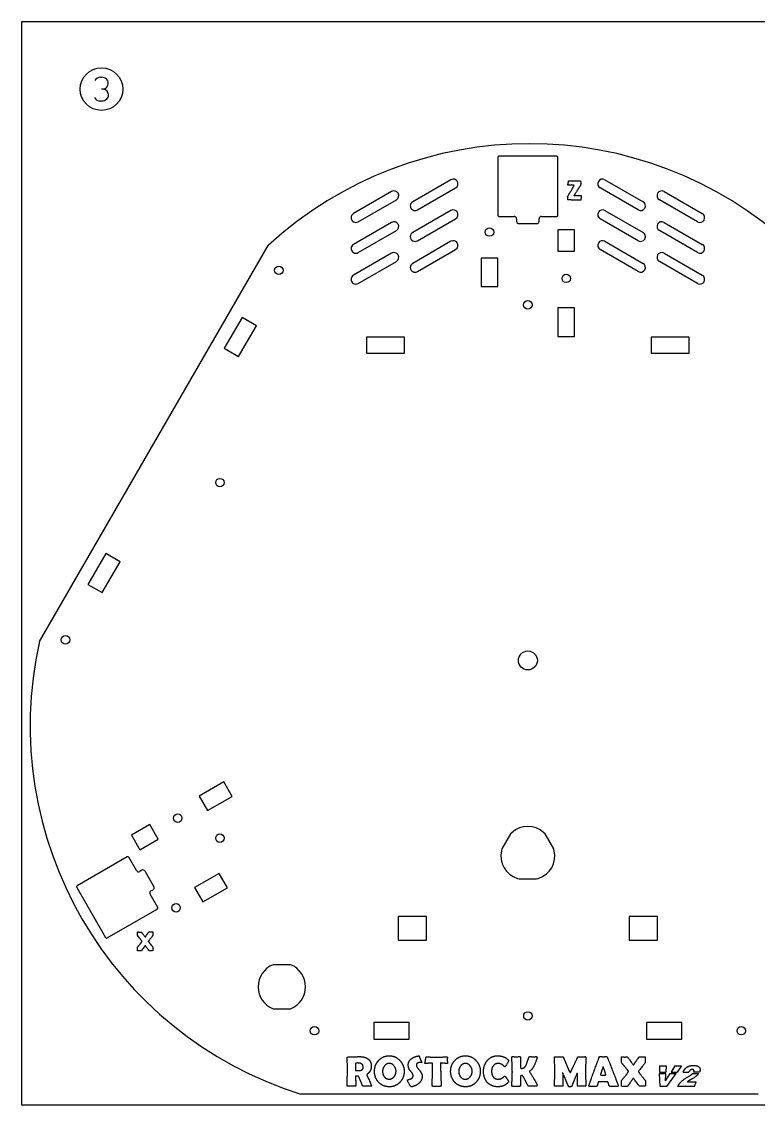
# Model space of a CAD drawing. Header units: inches. Extents: x 87 to 900, y 610 to 1067.
# Drawn here: x 86.9 to 397.6, y 610.1 to 1067.3 of the extents above; entities that cross this region are included whole.
import ezdxf

# ---------------------------------------------------------------- set-up
doc = ezdxf.new("R2010")
doc.units = ezdxf.units.IN
doc.header["$MEASUREMENT"] = 0
doc.linetypes.add('Continuous2', pattern=[0])
doc.layers.add('68351 TABLE', color=1, linetype='Continuous')

msp = doc.modelspace()

# ---------------------------------------------------------------- linework, layer by layer
at = {"color": 3, "linetype": 'Continuous2', "lineweight": -3, "true_color": 0x00ff00}
for p, q in [((140.66, 683.25), (142.01, 683.25)), ((142.19, 683.14), (142.19, 681.72)), ((224.15, 630.09), (224.14, 630.23)), ((311.64, 630.22), (311.64, 630.39)), ((315.47, 630.2), (317.91, 624.53)), ((347.51, 630.57), (349.63, 630.57)), ((349.9, 630.4), (349.9, 628.18)), ((355.9, 626.74), (358.72, 626.74)), ((355.9, 626.74), (355.99, 624.11)), ((358.72, 626.74), (358.64, 624.11)), ((362.47, 626.74), (360.83, 624.11)), ((362.47, 626.74), (365.28, 626.74)), ((365.28, 626.74), (363.43, 624.11)), ((355.99, 624.11), (358.64, 624.11)), ((356.01, 623.46), (358.62, 623.46)), ((356.19, 617.99), (356.01, 623.46)), ((358.53, 620.42), (360.42, 623.46)), ((358.53, 620.42), (358.62, 623.46)), ((359.09, 617.99), (362.96, 623.46)), ((360.42, 623.46), (362.96, 623.46)), ((360.83, 624.11), (363.43, 624.11)), ((365.87, 624.11), (368.28, 624.11)), ((369.92, 623.46), (372.47, 623.46)), ((372.84, 624.11), (370.41, 624.11)), ((314.93, 618.07), (311.88, 618.07)), ((324.6, 618.07), (321.53, 618.07)), ((359.09, 617.99), (356.19, 617.99)), ((370.77, 617.99), (363.67, 617.99)), ((367.77, 620.02), (371.45, 620.02)), ((370.77, 617.99), (371.45, 620.02))]:
    msp.add_line(p, q, dxfattribs=at)
for points in [[(317.19, 993.54), (317.19, 993.55), (319.9, 998), (319.9, 998.15)], [(317.31, 998.35), (317.31, 998.53), (317.56, 999.73), (317.56, 999.99)], [(317.43, 998.23), (317.31, 998.23), (317.31, 998.35)], [(319.76, 998.23), (319.39, 998.23), (317.82, 998.23), (317.43, 998.23)], [(317.56, 999.99), (317.56, 1000.09), (317.7, 1000.09)], [(317.7, 1000.09), (318.47, 1000.09), (321.7, 1000.04), (322.47, 1000.04)], [(319.9, 998.15), (319.9, 998.23), (319.76, 998.23)], [(322.66, 998.3), (322.31, 997.78), (321.2, 995.96)], [(322.47, 1000.04), (322.59, 1000.04), (322.66, 999.87)], [(322.66, 999.87), (322.77, 999.45), (322.77, 998.6)], [(322.77, 998.6), (322.77, 998.49), (322.66, 998.3)], [(317.22, 993.21), (317.19, 993.51), (317.19, 993.54)], [(317.31, 992.17), (317.27, 992.53), (317.22, 993.21)], [(317.56, 992.04), (317.33, 992.04), (317.31, 992.17)], [(321.2, 995.96), (319.9, 993.89), (319.9, 993.78)], [(319.9, 993.78), (319.9, 993.86), (320.01, 993.86)], [(320.01, 993.86), (321.12, 993.86), (321.73, 993.88)], [(321.73, 993.88), (321.85, 993.89), (322.29, 993.92)], [(322.29, 993.92), (322.6, 993.98), (322.8, 993.98)], [(322.89, 993.86), (322.89, 992.93), (322.77, 992.05)], [(322.8, 993.98), (322.89, 993.98), (322.89, 993.86)], [(320.5, 991.98), (320.01, 991.98), (318.05, 992.04), (317.56, 992.04)], [(322.59, 991.92), (322.23, 991.92), (320.86, 991.98), (320.5, 991.98)], [(322.77, 992.05), (322.71, 991.92), (322.59, 991.92)], [(135.76, 683.08), (135.76, 683.19), (135.97, 683.19)], [(135.83, 682.41), (135.83, 682.53), (135.76, 682.96), (135.76, 683.08)], [(135.82, 682.16), (135.83, 682.36), (135.83, 682.41)], [(135.82, 681.82), (135.82, 681.94), (135.82, 682.16)], [(135.86, 681.58), (135.83, 681.67), (135.82, 681.82)], [(136.85, 680.37), (136.35, 680.97), (135.86, 681.58)], [(135.97, 683.19), (136.1, 683.19), (136.59, 683.17), (136.71, 683.17)], [(136.71, 683.17), (136.82, 683.17), (137.27, 683.18), (137.34, 683.18)], [(137.34, 683.18), (137.44, 683.18), (138.98, 681.02), (139, 681.02)], [(139, 681.02), (139.12, 681.1), (139.85, 682.19)], [(139.85, 682.19), (140.55, 683.25), (140.66, 683.25)], [(142.19, 681.72), (142.19, 681.58), (140.36, 679.31), (140.36, 679.26)], [(142.01, 683.25), (142.19, 683.25), (142.19, 683.14)], [(135.76, 676), (135.76, 676.72), (135.86, 676.84)], [(135.86, 676.84), (135.86, 676.84), (136.84, 678.08)], [(136.84, 678.08), (137.66, 679.08), (137.66, 679.25)], [(137.66, 679.25), (137.66, 679.39), (136.85, 680.37)], [(139.02, 677.46), (138.89, 677.35), (138.17, 676.27)], [(140.68, 675.3), (140.58, 675.3), (139.04, 677.45), (139.02, 677.46)], [(140.36, 679.26), (140.36, 679.16), (141.19, 678.1)], [(141.19, 678.1), (142.16, 676.89), (142.19, 676.85)], [(142.19, 676.85), (142.28, 676.73), (142.28, 676.02)], [(136.94, 675.19), (135.82, 675.19), (135.82, 675.43), (135.76, 675.89), (135.76, 676)], [(137.38, 675.25), (137.29, 675.19), (136.94, 675.19)], [(138.17, 676.27), (137.46, 675.27), (137.38, 675.25)], [(141.64, 675.28), (141.45, 675.28), (141.22, 675.28), (140.8, 675.3), (140.68, 675.3)], [(141.87, 675.28), (141.8, 675.28), (141.64, 675.28)], [(142.25, 675.4), (142.17, 675.28), (141.87, 675.28)], [(142.28, 676.02), (142.28, 675.5), (142.25, 675.4)], [(237.46, 628.97), (239.22, 630.95), (241.98, 630.95)], [(241.98, 630.95), (244.65, 630.95), (246.42, 628.97)], [(254.23, 630.88), (254.35, 630.95), (254.39, 630.95)], [(254.39, 630.95), (254.53, 630.95), (254.58, 630.68)], [(269.58, 628.97), (271.34, 630.95), (274.1, 630.95)], [(274.1, 630.95), (276.77, 630.95), (278.54, 628.97)], [(283.3, 628.94), (285, 630.95), (287.64, 630.95)], [(287.64, 630.95), (290.49, 630.95), (292.14, 629.15)], [(224.14, 630.23), (224.14, 630.4), (224.7, 630.47), (227.05, 630.57)], [(224.32, 624.23), (224.32, 627.99), (224.15, 630.09)], [(227.05, 630.57), (228.7, 630.59), (229.66, 630.59)], [(227.76, 627.63), (227.66, 627.37), (227.66, 625.95)], [(228.58, 627.92), (227.79, 627.92), (227.76, 627.63)], [(230.25, 627.59), (229.71, 627.92), (228.58, 627.92)], [(229.66, 630.59), (231.62, 630.59), (232.91, 629.67)], [(230.95, 626.12), (230.95, 627.19), (230.25, 627.59)], [(234.36, 626.7), (234.36, 625.47), (233.63, 623.94), (232.66, 623.21)], [(232.91, 629.67), (234.36, 628.68), (234.36, 626.7)], [(235.73, 624.37), (235.73, 627.09), (237.46, 628.97)], [(239.93, 626.66), (239.14, 625.68), (239.14, 624.37)], [(241.98, 627.73), (240.73, 627.73), (239.93, 626.66)], [(243.98, 626.68), (243.19, 627.73), (241.98, 627.73)], [(244.82, 624.38), (244.82, 625.73), (243.98, 626.68)], [(246.42, 628.97), (248.23, 627.08), (248.23, 624.37)], [(249.97, 627.09), (249.97, 628.72), (251.36, 629.74)], [(250.45, 625.12), (249.97, 626.04), (249.97, 627.09)], [(251.36, 629.74), (252.52, 630.64), (254.23, 630.88)], [(253.87, 627.83), (253.38, 627.57), (253.38, 627.01)], [(253.38, 627.01), (253.38, 626.47), (253.99, 625.7)], [(254.97, 628.14), (254.37, 628.14), (253.87, 627.83)], [(254.58, 630.68), (254.79, 630.05), (255.57, 628.33)], [(255.48, 628.11), (255.37, 628.11), (255.1, 628.14), (254.97, 628.14)], [(255.65, 628.21), (255.65, 628.11), (255.48, 628.11)], [(255.57, 628.33), (255.65, 628.3), (255.65, 628.21)], [(257.01, 627.78), (257.01, 627.92), (257.1, 628.4)], [(257.12, 627.73), (257.01, 627.73), (257.01, 627.78)], [(257.1, 628.4), (257.27, 628.98), (257.28, 629.13)], [(260.23, 627.92), (258.26, 627.73), (257.12, 627.73)], [(257.28, 629.13), (257.3, 629.51), (257.39, 629.9)], [(257.39, 629.9), (257.43, 630.57), (257.6, 630.57)], [(257.6, 630.57), (257.61, 630.57), (257.68, 630.57)], [(257.68, 630.57), (259.16, 630.38), (262.02, 630.38)], [(260.23, 624.74), (260.23, 625.46), (260.23, 627.92)], [(262.02, 630.38), (262.81, 630.38), (265.03, 630.46)], [(266.34, 627.73), (265.99, 627.73), (263.64, 627.92)], [(263.64, 627.92), (263.64, 625.57), (263.64, 624.72)], [(265.03, 630.46), (266.19, 630.57), (266.19, 630.57)], [(266.19, 630.57), (266.38, 630.57), (266.41, 630.48), (266.48, 630.38)], [(266.54, 627.84), (266.54, 627.73), (266.34, 627.73)], [(266.41, 629.71), (266.4, 629.29), (266.4, 629.1)], [(266.4, 629.1), (266.4, 628.9), (266.54, 628.04), (266.54, 627.84)], [(266.48, 630.38), (266.48, 630.1), (266.41, 629.71)], [(267.85, 624.37), (267.85, 627.09), (269.58, 628.97)], [(272.05, 626.66), (271.26, 625.68), (271.26, 624.37)], [(274.1, 627.73), (272.86, 627.73), (272.05, 626.66)], [(276.1, 626.68), (275.31, 627.73), (274.1, 627.73)], [(276.94, 624.38), (276.94, 625.73), (276.1, 626.68)], [(278.54, 628.97), (280.35, 627.08), (280.35, 624.37)], [(281.71, 624.37), (281.71, 627.05), (283.3, 628.94)], [(285.78, 626.68), (285.12, 625.75), (285.12, 624.4)], [(287.85, 627.73), (286.55, 627.73), (285.78, 626.68)], [(289.32, 627.36), (288.6, 627.73), (287.85, 627.73)], [(290.26, 626.66), (289.75, 627.07), (289.32, 627.36)], [(290.67, 626.29), (290.65, 626.29), (290.26, 626.66)], [(290.86, 626.4), (290.81, 626.29), (290.67, 626.29)], [(292.32, 628.79), (292.32, 628.68), (291.03, 626.49), (290.86, 626.4)], [(292.14, 629.15), (292.32, 628.95), (292.32, 628.79)], [(293.68, 630.41), (293.68, 630.6), (293.8, 630.6)], [(293.87, 624.17), (293.87, 625.18), (293.68, 629.34), (293.68, 630.41)], [(293.8, 630.6), (294.11, 630.6), (295.21, 630.57), (295.45, 630.57)], [(295.45, 630.57), (295.77, 630.57), (296.81, 630.6), (297.12, 630.6)], [(297.12, 630.6), (297.28, 630.6), (297.28, 630.43)], [(297.28, 630.43), (297.28, 629.73), (297.28, 627.05), (297.28, 626.42)], [(297.28, 626.42), (297.28, 625.64), (297.66, 625.64)], [(299.19, 626.22), (299.58, 626.64), (299.98, 627.78)], [(299.98, 627.78), (300.22, 628.68), (300.88, 630.39)], [(300.88, 630.39), (300.94, 630.6), (301.27, 630.6)], [(301.27, 630.6), (301.48, 630.6), (302.42, 630.57), (302.63, 630.57)], [(303.91, 628.91), (302.79, 625.49), (301.33, 624.6)], [(302.63, 630.57), (302.86, 630.57), (303.8, 630.59), (304.02, 630.59)], [(304.29, 630.39), (304.29, 630.06), (303.91, 628.91)], [(304.02, 630.59), (304.29, 630.59), (304.29, 630.39)], [(311.64, 630.39), (311.56, 630.57), (312.03, 630.57)], [(311.7, 628), (311.69, 628.74), (311.64, 630.22)], [(311.82, 624.15), (311.82, 625.16), (311.7, 628)], [(312.03, 630.57), (312.51, 630.57), (314.69, 630.57), (315.23, 630.57)], [(315.23, 630.57), (315.29, 630.57), (315.47, 630.2)], [(318.72, 624.59), (319.62, 626.46), (321.33, 630.21)], [(321.33, 630.21), (321.5, 630.57), (321.67, 630.57)], [(321.67, 630.57), (321.91, 630.57), (322.92, 630.47), (323.23, 630.47)], [(323.23, 630.47), (323.44, 630.47), (324.37, 630.59), (324.59, 630.59)], [(324.59, 630.59), (324.89, 630.59), (324.89, 630.39)], [(324.89, 630.39), (324.89, 629.31), (324.7, 625.15), (324.7, 624.14)], [(328.08, 623.84), (330.28, 629.7), (330.47, 630.28)], [(330.47, 630.28), (330.54, 630.63), (330.7, 630.63)], [(330.7, 630.63), (330.92, 630.63), (331.96, 630.57), (332.19, 630.57)], [(332.19, 630.57), (332.41, 630.57), (333.35, 630.61), (333.56, 630.61)], [(333.56, 630.61), (333.74, 630.61), (333.9, 630.29)], [(333.9, 630.29), (334.31, 629.35), (336.41, 623.97)], [(339.86, 630.3), (339.86, 630.48), (340.19, 630.48)], [(339.96, 629.27), (339.96, 629.45), (339.86, 630.12), (339.86, 630.3)], [(339.95, 628.34), (339.94, 628.53), (339.95, 628.86)], [(339.95, 628.86), (339.96, 629.18), (339.96, 629.27)], [(340.01, 627.97), (339.96, 628.11), (339.95, 628.34)], [(341.55, 626.07), (340.78, 627.01), (340.01, 627.97)], [(340.19, 630.48), (340.38, 630.48), (341.15, 630.44), (341.33, 630.44)], [(341.33, 630.44), (341.51, 630.44), (342.21, 630.46), (342.32, 630.46)], [(342.32, 630.46), (342.48, 630.46), (344.88, 627.08), (344.92, 627.08)], [(344.92, 627.08), (345.1, 627.22), (346.24, 628.91)], [(346.24, 628.91), (347.34, 630.57), (347.51, 630.57)], [(349.9, 628.18), (349.9, 627.96), (347.04, 624.42), (347.04, 624.35)], [(349.63, 630.57), (349.9, 630.57), (349.9, 630.4)], [(365.87, 624.11), (366.36, 625.12), (367.5, 626.25), (369.06, 626.86), (370.29, 626.86)], [(370.29, 626.86), (371.56, 626.86), (372.75, 626.27), (373.19, 625.04), (372.93, 624.34)], [(224.14, 618.35), (224.14, 619.31), (224.32, 623.26), (224.32, 624.23)], [(227.66, 625.95), (227.66, 625.75), (227.73, 624.99), (227.73, 624.8)], [(227.73, 624.8), (227.73, 624.77), (227.98, 624.75)], [(227.81, 622.35), (227.73, 622.35), (227.73, 621.92)], [(227.73, 621.92), (227.73, 621.32), (227.92, 618.88), (227.92, 618.29)], [(228.57, 622.42), (228.78, 622.35), (227.81, 622.35)], [(227.98, 624.75), (228.51, 624.7), (229.08, 624.7)], [(229.17, 621.89), (229.08, 622.33), (228.57, 622.42)], [(229.08, 624.7), (230.95, 624.7), (230.95, 626.12)], [(230.3, 619.29), (229.93, 620.19), (229.17, 621.89)], [(232.47, 622.91), (232.47, 622.91), (234.55, 618.29), (234.55, 618.07)], [(232.66, 623.21), (232.47, 623.05), (232.47, 622.91)], [(237.46, 619.78), (235.73, 621.6), (235.73, 624.37)], [(239.14, 624.37), (239.14, 623), (239.89, 622.06)], [(239.89, 622.06), (240.68, 621.1), (241.98, 621.1)], [(241.98, 621.1), (243.15, 621.1), (243.97, 622.1)], [(243.97, 622.1), (244.82, 623.07), (244.82, 624.38)], [(248.23, 624.37), (248.23, 621.58), (246.43, 619.77)], [(251.51, 623.8), (250.57, 624.97), (250.45, 625.12)], [(251.19, 621.29), (252.05, 621.7), (252.05, 622.51)], [(252.05, 622.51), (252.05, 623.08), (251.51, 623.8)], [(253.99, 625.7), (255.13, 624.33), (255.16, 624.21)], [(255.84, 622.31), (255.84, 620.56), (254.39, 619.27)], [(255.16, 624.21), (255.84, 623.26), (255.84, 622.31)], [(260.04, 618.32), (260.04, 619.41), (260.23, 623.65), (260.23, 624.74)], [(263.64, 624.72), (263.64, 623.63), (263.83, 619.39), (263.83, 618.3)], [(269.58, 619.78), (267.85, 621.6), (267.85, 624.37)], [(271.26, 624.37), (271.26, 623), (272.01, 622.06)], [(272.01, 622.06), (272.8, 621.1), (274.1, 621.1)], [(274.1, 621.1), (275.27, 621.1), (276.09, 622.1)], [(276.09, 622.1), (276.94, 623.07), (276.94, 624.38)], [(280.35, 624.37), (280.35, 621.58), (278.55, 619.77)], [(283.32, 619.71), (281.71, 621.56), (281.71, 624.37)], [(285.12, 624.4), (285.12, 623.03), (285.78, 622.09)], [(285.78, 622.09), (286.55, 621.1), (287.86, 621.1)], [(289.33, 621.39), (289.76, 621.67), (290.26, 622.07)], [(290.26, 622.07), (290.65, 622.42), (290.67, 622.42)], [(290.67, 622.42), (290.73, 622.42), (290.86, 622.3)], [(290.86, 622.3), (291.02, 622.13), (291.63, 621.19)], [(293.68, 618.32), (293.68, 619.27), (293.87, 623.2), (293.87, 624.17)], [(298.06, 622.73), (297.28, 622.5), (297.28, 622.42)], [(297.28, 622.42), (297.28, 621.73), (297.28, 619.04), (297.28, 618.34)], [(297.66, 625.64), (298.63, 625.64), (299.19, 626.22)], [(299.24, 620.73), (298.25, 622.54), (298.06, 622.73)], [(301.07, 624.35), (301.07, 624.36), (304.29, 619.04), (304.29, 618.52)], [(301.33, 624.6), (301.07, 624.42), (301.07, 624.35)], [(311.64, 618.3), (311.64, 619.27), (311.82, 623.19), (311.82, 624.15)], [(315.14, 623.64), (315.13, 623.67), (315.09, 623.77)], [(315.09, 623.77), (315.23, 623.65), (315.23, 623.47)], [(316.4, 620.81), (315.54, 622.81), (315.14, 623.64)], [(315.23, 623.47), (315.23, 622.65), (315.23, 619.22), (315.23, 618.34)], [(317.91, 624.53), (318.15, 623.96), (318.33, 623.96)], [(318.33, 623.96), (318.45, 623.96), (318.72, 624.59)], [(321.23, 623.65), (321.16, 623.62), (320.07, 621.02)], [(321.29, 623.42), (321.29, 623.64), (321.23, 623.65)], [(321.29, 618.33), (321.29, 619.21), (321.29, 622.54), (321.29, 623.42)], [(324.7, 624.14), (324.7, 623.11), (324.89, 619.27), (324.89, 618.31)], [(326.12, 618.19), (326.12, 618.47), (328.08, 623.84)], [(331.59, 624.7), (331.07, 623.24), (331.07, 623.01)], [(331.07, 623.01), (331.07, 622.82), (331.62, 622.8)], [(332.19, 626.31), (332, 625.92), (331.59, 624.7)], [(331.62, 622.8), (331.94, 622.73), (332.56, 622.73)], [(332.77, 624.71), (332.38, 625.94), (332.19, 626.31)], [(332.56, 622.73), (333.15, 622.73), (333.19, 622.86)], [(333.27, 622.92), (333.27, 623.26), (332.77, 624.71)], [(333.19, 622.86), (333.27, 622.88), (333.27, 622.92)], [(336.41, 623.97), (338.58, 618.5), (338.58, 618.29)], [(340.01, 620.56), (340.02, 620.57), (341.55, 622.5)], [(342.83, 624.33), (342.83, 624.54), (341.55, 626.07)], [(341.55, 622.5), (342.83, 624.05), (342.83, 624.33)], [(347.04, 624.35), (347.04, 624.18), (348.34, 622.53)], [(348.34, 622.53), (349.86, 620.64), (349.9, 620.58)], [(363.67, 617.99), (364.13, 619.05), (366.03, 620.97), (368.19, 622.25)], [(370.46, 624.24), (370.59, 624.63), (370.21, 625.22), (369.79, 625.22)], [(225.91, 618.07), (224.61, 618.07), (224.14, 618.14), (224.14, 618.35)], [(227.58, 618.09), (227.03, 618.07), (225.91, 618.07)], [(227.81, 618.1), (227.66, 618.1), (227.58, 618.09)], [(227.92, 618.29), (227.92, 618.12), (227.81, 618.1)], [(230.69, 618.31), (230.6, 618.66), (230.3, 619.29)], [(230.84, 618.13), (230.8, 618.15), (230.69, 618.31)], [(231.05, 618.1), (230.86, 618.12), (230.84, 618.13)], [(232.67, 618.07), (231.45, 618.07), (231.05, 618.1)], [(234.37, 618.1), (234.02, 618.07), (232.67, 618.07)], [(234.55, 618.07), (234.55, 618.1), (234.37, 618.1)], [(241.98, 617.88), (239.22, 617.88), (237.46, 619.78)], [(246.43, 619.77), (244.68, 617.88), (241.98, 617.88)], [(249.59, 620.72), (249.59, 620.78), (249.67, 620.8)], [(251.21, 617.88), (251.01, 617.88), (249.59, 620.41), (249.59, 620.72)], [(249.67, 620.8), (250.81, 621.1), (251.19, 621.29)], [(251.36, 617.89), (251.31, 617.88), (251.21, 617.88)], [(254.39, 619.27), (253.11, 618.15), (251.36, 617.89)], [(260.27, 618.07), (260.04, 618.1), (260.04, 618.32)], [(261.86, 617.96), (260.71, 617.96), (260.27, 618.07)], [(263.48, 618.07), (262.94, 617.96), (261.86, 617.96)], [(263.71, 618.1), (263.7, 618.09), (263.48, 618.07)], [(263.83, 618.3), (263.83, 618.13), (263.71, 618.1)], [(274.1, 617.88), (271.34, 617.88), (269.58, 619.78)], [(278.55, 619.77), (276.8, 617.88), (274.1, 617.88)], [(287.81, 617.88), (285.03, 617.88), (283.32, 619.71)], [(292.13, 619.79), (290.48, 617.88), (287.81, 617.88)], [(287.86, 621.1), (288.62, 621.1), (289.33, 621.39)], [(291.63, 621.19), (292.32, 620.22), (292.32, 620.16)], [(292.32, 620.16), (292.32, 620), (292.13, 619.79)], [(293.91, 618.07), (293.68, 618.1), (293.68, 618.32)], [(295.41, 617.96), (294.28, 617.96), (293.91, 618.07)], [(297, 618.07), (296.57, 617.96), (295.41, 617.96)], [(297.28, 618.34), (297.28, 618.09), (297, 618.07)], [(300.5, 618.35), (299.83, 619.51), (299.24, 620.73)], [(300.96, 618.11), (300.74, 618.14), (300.57, 618.18), (300.5, 618.35)], [(302.52, 618.07), (301.48, 618.07), (300.96, 618.11)], [(303.94, 618.12), (303.64, 618.07), (302.52, 618.07)], [(304.29, 618.52), (304.29, 618.18), (303.94, 618.12)], [(311.88, 618.07), (311.69, 618.07), (311.64, 618.14), (311.64, 618.3)], [(315.23, 618.34), (315.23, 618.07), (314.93, 618.07)], [(317.59, 617.97), (317.16, 618.94), (316.4, 620.81)], [(318.19, 617.79), (317.72, 617.79), (317.59, 617.97)], [(318.57, 617.8), (318.54, 617.79), (318.19, 617.79)], [(318.86, 618), (318.73, 617.89), (318.57, 617.8)], [(320.07, 621.02), (319.47, 619.5), (318.86, 618)], [(321.53, 618.07), (321.29, 618.07), (321.29, 618.33)], [(324.89, 618.31), (324.89, 618.07), (324.6, 618.07)], [(327.44, 617.96), (326.12, 617.96), (326.12, 618.19)], [(329.38, 618.07), (329.12, 617.96), (327.44, 617.96)], [(329.86, 618.9), (329.67, 618.11), (329.38, 618.07)], [(330.23, 619.96), (330.06, 619.8), (329.86, 618.9)], [(331.81, 619.96), (330.3, 619.96), (330.23, 619.96)], [(334.21, 619.89), (334.05, 619.96), (331.81, 619.96)], [(334.66, 618.48), (334.33, 619.83), (334.21, 619.89)], [(335.04, 618.07), (334.78, 618.11), (334.66, 618.48)], [(336.7, 617.96), (335.41, 617.96), (335.04, 618.07)], [(338.31, 618.07), (338.07, 617.96), (336.7, 617.96)], [(338.58, 618.29), (338.58, 618.11), (338.31, 618.07)], [(339.86, 619.25), (339.86, 620.37), (340.01, 620.56)], [(341.71, 617.98), (339.95, 617.98), (339.95, 618.36), (339.86, 619.07), (339.86, 619.25)], [(342.39, 618.07), (342.25, 617.98), (341.71, 617.98)], [(343.62, 619.67), (342.51, 618.1), (342.39, 618.07)], [(344.94, 621.52), (344.75, 621.36), (343.62, 619.67)], [(347.55, 618.14), (347.38, 618.14), (344.97, 621.52), (344.94, 621.52)], [(349.05, 618.12), (348.75, 618.12), (348.38, 618.12), (347.73, 618.14), (347.55, 618.14)], [(349.41, 618.12), (349.29, 618.12), (349.05, 618.12)], [(349.99, 618.3), (349.86, 618.12), (349.41, 618.12)], [(349.9, 620.58), (350.04, 620.39), (350.04, 619.28)], [(350.04, 619.28), (350.04, 618.47), (349.99, 618.3)], [(369.71, 621.22), (368.82, 620.71), (368.19, 620.32), (367.77, 620.02)]]:
    msp.add_open_spline(points, degree=2, dxfattribs=at)
for points, knots in [([(368.19, 622.25), (368.27, 622.3), (368.36, 622.35), (368.52, 622.46), (368.6, 622.51), (368.75, 622.6), (368.83, 622.65), (368.97, 622.74), (369.03, 622.79), (369.16, 622.87), (369.22, 622.91), (369.34, 622.99), (369.39, 623.03), (369.5, 623.11), (369.54, 623.14), (369.64, 623.21), (369.68, 623.25), (369.76, 623.31), (369.79, 623.34), (369.86, 623.4), (369.89, 623.43), (369.92, 623.46)], [0, 0, 0, 0, 0.300542, 0.300542, 0.581228, 0.581228, 0.842086, 0.842086, 1.08315, 1.08315, 1.304463, 1.304463, 1.506081, 1.506081, 1.68808, 1.68808, 1.85056, 1.85056, 1.993665, 1.993665, 2.117604, 2.117604, 2.117604, 2.117604]), ([(369.79, 625.22), (369.73, 625.22), (369.67, 625.21), (369.56, 625.2), (369.5, 625.19), (369.39, 625.16), (369.34, 625.14), (369.23, 625.1), (369.18, 625.08), (369.08, 625.02), (369.03, 624.99), (368.93, 624.92), (368.88, 624.88), (368.79, 624.8), (368.74, 624.75), (368.65, 624.65), (368.6, 624.59), (368.51, 624.47), (368.46, 624.4), (368.37, 624.26), (368.33, 624.19), (368.28, 624.11)], [0, 0, 0, 0, 0.174955, 0.174955, 0.346019, 0.346019, 0.515851, 0.515851, 0.68717, 0.68717, 0.862624, 0.862624, 1.046341, 1.046341, 1.246303, 1.246303, 1.465113, 1.465113, 1.704422, 1.704422, 1.965495, 1.965495, 1.965495, 1.965495]), ([(372.47, 623.46), (372.42, 623.38), (372.37, 623.31), (372.25, 623.17), (372.2, 623.1), (372.07, 622.95), (372.01, 622.88), (371.87, 622.74), (371.8, 622.68), (371.64, 622.53), (371.56, 622.46), (371.38, 622.32), (371.28, 622.24), (371.08, 622.09), (370.98, 622.02), (370.75, 621.86), (370.64, 621.78), (370.39, 621.62), (370.26, 621.54), (369.99, 621.38), (369.85, 621.3), (369.71, 621.22)], [0, 0, 0, 0, 0.270954, 0.270954, 0.548337, 0.548337, 0.833041, 0.833041, 1.134369, 1.134369, 1.465159, 1.465159, 1.826377, 1.826377, 2.218699, 2.218699, 2.642657, 2.642657, 3.098668, 3.098668, 3.58707, 3.58707, 3.58707, 3.58707]), ([(370.41, 624.11), (370.41, 624.12), (370.42, 624.13), (370.42, 624.14), (370.43, 624.15), (370.43, 624.16), (370.44, 624.18), (370.44, 624.19), (370.45, 624.2), (370.45, 624.21), (370.46, 624.23), (370.46, 624.23), (370.46, 624.24)], [0, 0, 0, 0, 0.0137003, 0.0273245, 0.0408741, 0.0543503, 0.0677545, 0.0810882, 0.0943528, 0.1075497, 0.1206803, 0.1337463, 0.1337463, 0.1337463, 0.1337463]), ([(372.93, 624.34), (372.93, 624.33), (372.92, 624.31), (372.92, 624.29), (372.91, 624.27), (372.9, 624.25), (372.89, 624.22), (372.88, 624.2), (372.87, 624.18), (372.86, 624.16), (372.85, 624.14), (372.85, 624.12), (372.84, 624.11)], [0, 0, 0, 0, 0.0239707, 0.0479542, 0.0719514, 0.0959632, 0.1199907, 0.1440347, 0.1680963, 0.1921763, 0.2162757, 0.2403955, 0.2403955, 0.2403955, 0.2403955])]:
    msp.add_open_spline(points, degree=3, knots=knots, dxfattribs=at)
at = {"layer": '68351 TABLE', "color": 2, "linetype": 'Continuous2', "lineweight": -3, "true_color": 0xffff00}
for p, q in [((86.91, 1067.26), (899.71, 1067.26)), ((86.91, 610.06), (86.91, 1067.26)), ((899.71, 610.06), (86.91, 610.06))]:
    msp.add_line(p, q, dxfattribs=at)
at = {"layer": '68351 TABLE', "color": 3, "linetype": 'Continuous2', "lineweight": -3, "true_color": 0x00ff00}
for p, q in [((120.21, 1043.81), (120.57, 1043.81)), ((121.31, 1038.81), (120.59, 1038.81)), ((120.06, 1033.81), (120.72, 1033.81))]:
    msp.add_line(p, q, dxfattribs=at)
at = {"layer": '68351 TABLE', "color": 5, "linetype": 'Continuous2', "lineweight": -3, "true_color": 0x0000ff}
for p, q in [((312.62, 1010.47), (288.22, 1010.47)), ((287.72, 1009.97), (287.72, 985.57)), ((313.12, 985.57), (313.12, 1009.97)), ((267.95, 1000.58), (251.84, 991.28)), ((253.84, 987.82), (269.95, 997.12)), ((347, 987.82), (330.89, 997.12)), ((332.89, 1000.58), (349, 991.28)), ((242.95, 995.58), (226.84, 986.28)), ((357.89, 995.58), (374, 986.28)), ((228.84, 982.82), (244.95, 992.12)), ((267.95, 987.58), (251.84, 978.28)), ((332.89, 987.58), (349, 978.28)), ((372, 982.82), (355.89, 992.12)), ((253.84, 974.82), (269.95, 984.12)), ((288.22, 985.07), (294.67, 985.07)), ((295.67, 984.07), (295.67, 983.07)), ((305.17, 983.07), (305.17, 984.07)), ((306.17, 985.07), (312.62, 985.07)), ((347, 974.82), (330.89, 984.12)), ((242.95, 982.58), (226.84, 973.28)), ((228.84, 969.82), (244.95, 979.12)), ((296.67, 982.07), (304.17, 982.07)), ((320.12, 979.47), (313.12, 979.47)), ((313.12, 979.47), (313.12, 970.47)), ((320.12, 970.47), (320.12, 979.47)), ((372, 969.82), (355.89, 979.12)), ((357.89, 982.58), (374, 973.28)), ((267.95, 974.58), (251.84, 965.28)), ((332.89, 974.58), (349, 965.28)), ((242.95, 969.58), (226.84, 960.28)), ((253.84, 961.82), (269.95, 971.12)), ((313.12, 970.47), (320.12, 970.47)), ((347, 961.82), (330.89, 971.12)), ((357.89, 969.58), (374, 960.28)), ((228.84, 956.82), (244.95, 966.12)), ((287.72, 967.47), (280.72, 967.47)), ((280.72, 967.47), (280.72, 955.47)), ((287.72, 955.47), (287.72, 967.47)), ((372, 956.82), (355.89, 966.12)), ((280.72, 955.47), (287.72, 955.47)), ((320.12, 946.47), (313.12, 946.47)), ((313.12, 946.47), (313.12, 934.47)), ((320.12, 934.47), (320.12, 946.47)), ((179.85, 942.44), (172.35, 929.44)), ((185.92, 938.94), (179.85, 942.44)), ((178.42, 925.94), (185.92, 938.94)), ((248.42, 934.2), (232.42, 934.2)), ((232.42, 934.2), (232.42, 927.34)), ((248.42, 927.34), (248.42, 934.2)), ((313.12, 934.47), (320.12, 934.47)), ((368.42, 934.2), (352.42, 934.2)), ((352.42, 934.2), (352.42, 927.34)), ((368.42, 927.34), (368.42, 934.2)), ((172.35, 929.44), (178.42, 925.94)), ((232.42, 927.34), (248.42, 927.34)), ((352.42, 927.34), (368.42, 927.34)), ((122.35, 842.84), (114.85, 829.85)), ((128.42, 839.34), (122.35, 842.84)), ((120.92, 826.35), (128.42, 839.34)), ((114.85, 829.85), (120.92, 826.35)), ((172.18, 746.48), (161.79, 740.48)), ((175.68, 740.42), (172.18, 746.48)), ((161.79, 740.48), (165.29, 734.42)), ((165.29, 734.42), (175.68, 740.42)), ((141.01, 728.48), (133.21, 723.98)), ((144.51, 722.42), (141.01, 728.48)), ((133.21, 723.98), (136.71, 717.92)), ((136.71, 717.92), (144.51, 722.42)), ((293.12, 724.57), (289.45, 718.22)), ((293.68, 725.09), (293.12, 724.57)), ((307.72, 724.57), (307.16, 725.09)), ((311.39, 718.22), (307.72, 724.57)), ((289.45, 718.22), (289.28, 717.48)), ((311.56, 717.48), (311.39, 718.22)), ((131.43, 714.87), (110.3, 702.67)), ((135.34, 709.1), (132.11, 714.69)), ((137.57, 709.24), (136.7, 708.74)), ((142.69, 702.37), (138.94, 708.87)), ((170.2, 707.92), (159.8, 701.92)), ((173.7, 701.86), (170.2, 707.92)), ((296.02, 705.8), (296.75, 705.57)), ((296.75, 705.57), (304.09, 705.57)), ((304.09, 705.57), (304.81, 705.8)), ((110.12, 701.99), (122.32, 680.86)), ((141.45, 700.51), (142.32, 701.01)), ((159.8, 701.92), (163.3, 695.86)), ((163.3, 695.86), (173.7, 701.86)), ((144.31, 693.56), (141.09, 699.14)), ((123, 680.67), (144.13, 692.87)), ((257.72, 689.77), (245.72, 689.77)), ((245.72, 689.77), (245.72, 679.77)), ((257.72, 679.77), (257.72, 689.77)), ((355.12, 689.77), (343.12, 689.77)), ((343.12, 689.77), (343.12, 679.77)), ((355.12, 679.77), (355.12, 689.77)), ((245.72, 679.77), (257.72, 679.77)), ((343.12, 679.77), (355.12, 679.77)), ((200.33, 669.38), (192.98, 669.38)), ((192.98, 650.78), (200.33, 650.78)), ((250.42, 645.03), (235.42, 645.03)), ((235.42, 645.03), (235.42, 638.03)), ((250.42, 638.03), (250.42, 645.03)), ((365.42, 645.03), (350.42, 645.03)), ((350.42, 645.03), (350.42, 638.03)), ((365.42, 638.03), (365.42, 645.03)), ((235.42, 638.03), (250.42, 638.03)), ((350.42, 638.03), (365.42, 638.03))]:
    msp.add_line(p, q, dxfattribs=at)
at = {"layer": '68351 TABLE', "color": 1, "linetype": 'Continuous2', "lineweight": -3, "true_color": 0xff0000}
for p, q in [((94.38, 805.69), (190.89, 972.85)), ((397.63, 614.77), (204.61, 614.77))]:
    msp.add_line(p, q, dxfattribs=at)
at = {"layer": '68351 TABLE', "color": 3, "linetype": 'Continuous2', "lineweight": -3, "true_color": 0x00ff00}
msp.add_circle((120.59, 1038.81), 9, dxfattribs=at)
at = {"layer": '68351 TABLE', "color": 5, "linetype": 'Continuous2', "lineweight": -3, "true_color": 0x0000ff}
for centre, radius in [((284.22, 978.47), 1.78), ((195.39, 962.34), 1.78), ((316.62, 958.95), 1.77), ((300.42, 947.77), 1.78), ((170.52, 872.77), 1.78), ((105.39, 806.45), 1.77), ((300.42, 797.77), 4), ((152.73, 731.21), 1.78), ((170.52, 722.77), 1.77), ((152.03, 693.39), 1.78), ((300.42, 647.77), 1.77), ((210.42, 641.53), 1.77), ((390.42, 641.53), 1.77)]:
    msp.add_circle(centre, radius, dxfattribs=at)
at = {"layer": '68351 TABLE', "color": 3, "linetype": 'Continuous2', "lineweight": -3, "true_color": 0x00ff00}
for centre, radius, start, end in [((120.21, 1040.92), 2.88, 89.9999, 149.7068), ((120.57, 1040.65), 3.15, 48.8141, 89.9999), ((121.15, 1041.31), 2.29, 0, 48.8141), ((120.91, 1041.31), 2.52, 279.0881, 0), ((121.05, 1036.31), 2.52, 0, 84.185), ((120.06, 1036.69), 2.88, 210.2932, 270.0001), ((120.72, 1036.96), 3.15, 270.0001, 311.1859), ((121.29, 1036.31), 2.29, 311.1859, 0)]:
    msp.add_arc(centre, radius, start, end, dxfattribs=at)
at = {"layer": '68351 TABLE', "color": 1, "linetype": 'Continuous2', "lineweight": -3, "true_color": 0xff0000}
for centre, start, end in [((301.12, 852.77), 47.4483, 132.5517), ((253.49, 770.27), 167.4483, 252.5517)]:
    msp.add_arc(centre, 163, start, end, dxfattribs=at)
at = {"layer": '68351 TABLE', "color": 5, "linetype": 'Continuous2', "lineweight": -3, "true_color": 0x0000ff}
for centre, radius, start, end in [((288.22, 1009.97), 0.5, 90, 180), ((312.62, 1009.97), 0.5, 360, 90), ((268.95, 998.85), 2, 300, 120), ((331.89, 998.85), 2, 60, 240), ((243.95, 993.85), 2, 300, 120), ((356.89, 993.85), 2, 60, 240), ((252.84, 989.55), 2, 120, 300), ((268.95, 985.85), 2, 300, 120), ((331.89, 985.85), 2, 60, 240), ((348, 989.55), 2, 240, 60), ((227.84, 984.55), 2, 120, 300), ((288.22, 985.57), 0.5, 180, 270), ((294.67, 984.07), 1, 360, 90), ((296.67, 983.07), 1, 180, 270), ((304.17, 983.07), 1, 270, 360), ((306.17, 984.07), 1, 90, 180), ((312.62, 985.57), 0.5, 270, 0), ((373, 984.55), 2, 240, 60), ((243.95, 980.85), 2, 300, 120), ((356.89, 980.85), 2, 60, 240), ((252.84, 976.55), 2, 120, 300), ((268.95, 972.85), 2, 300, 120), ((331.89, 972.85), 2, 60, 240), ((348, 976.55), 2, 240, 60), ((227.84, 971.55), 2, 120, 300), ((243.95, 967.85), 2, 300, 120), ((356.89, 967.85), 2, 60, 240), ((373, 971.55), 2, 240, 60), ((252.84, 963.55), 2, 120, 300), ((348, 963.55), 2, 240, 60), ((227.84, 958.55), 2, 120, 300), ((373, 958.55), 2, 240, 60), ((300.42, 717.77), 9.95, 47.3414, 132.6586), ((131.68, 714.44), 0.5, 30, 120), ((298.99, 715.3), 9.95, 167.3414, 252.6586), ((301.85, 715.3), 9.95, 287.3414, 12.6586), ((136.2, 709.6), 1, 210, 300), ((138.07, 708.37), 1, 30, 120), ((110.55, 702.24), 0.5, 120, 210), ((141.95, 699.64), 1, 120, 210), ((141.82, 701.87), 1, 300, 30), ((143.88, 693.31), 0.5, 300, 30), ((122.75, 681.11), 0.5, 210, 300), ((196.66, 660.08), 10, 111.5652, 248.4348), ((196.66, 660.08), 10, 291.5652, 68.4348)]:
    msp.add_arc(centre, radius, start, end, dxfattribs=at)

doc.saveas('drawing.dxf')
